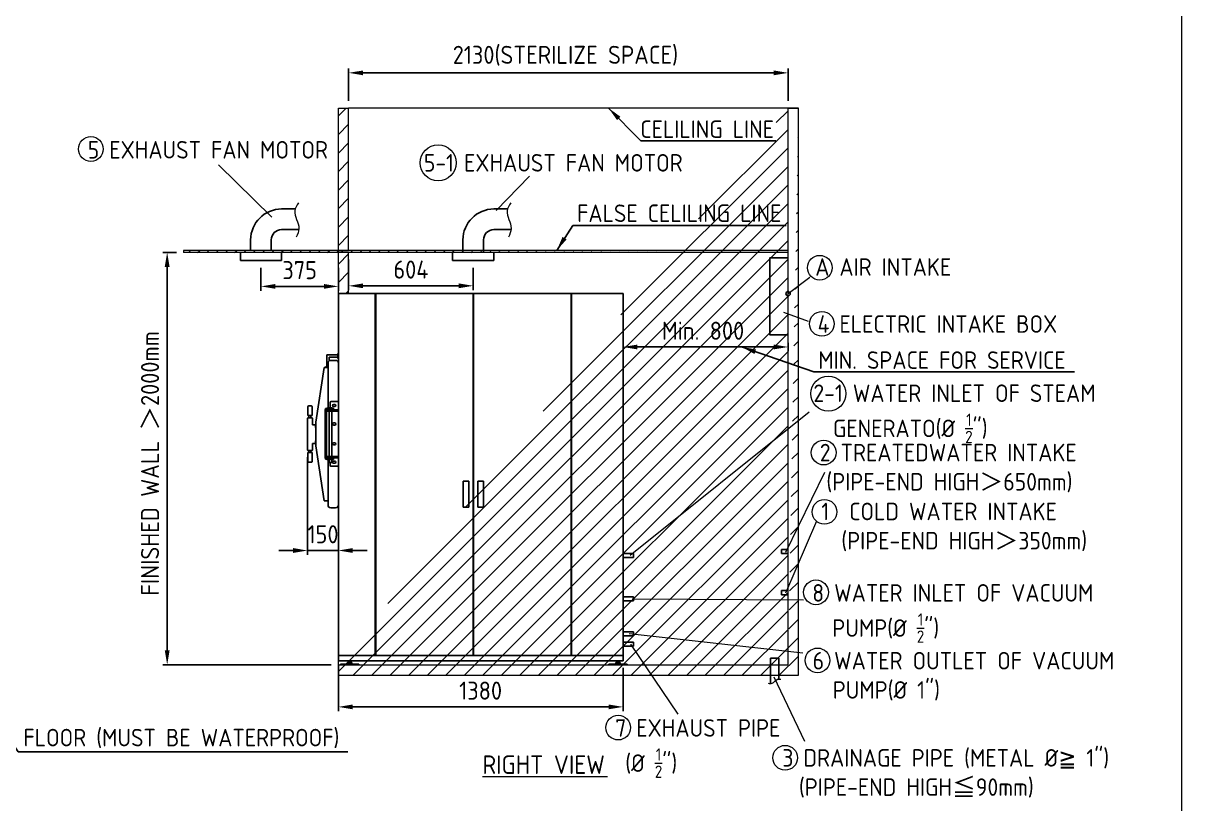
# Model space of a CAD drawing. Header units: millimetres. Extents: x -397526 to -384341, y -31374 to -22104.
# Drawn here: x -389958 to -384341, y -29436 to -25650 of the extents above; entities that cross this region are included whole.
import ezdxf

# ---------------------------------------------------------------- set-up
doc = ezdxf.new("R2010")
doc.units = ezdxf.units.MM
doc.header["$MEASUREMENT"] = 0
doc.linetypes.add('HIDDEN', pattern=[9.525, 6.35, -3.175])
doc.layers.get('0').update_dxf_attribs({"lineweight": 25})
for name, color, linetype, lineweight in [('D', 3, 'Continuous', 13), ('F', 7, 'Continuous', 15), ('H', 2, 'HIDDEN', 15), ('S', 4, 'Continuous', 15)]:
    doc.layers.add(name, color=color, linetype=linetype, lineweight=lineweight)
doc.styles.get("Standard").update_dxf_attribs({"font": 'KAIU.TTF'})
doc.styles.add('STU25', font='isocp2.shx')
doc.dimstyles.new('STU25', dxfattribs={"dimscale": 35, "dimtxt": 2.5, "dimasz": 2, "dimexe": 0.6, "dimexo": 1, "dimgap": 1, "dimtad": 1, "dimdsep": 46, "dimtxsty": 'STU25', "dimcen": 2, "dimazin": 2, "dimtfac": 1, "dimtmove": 0, "dimatfit": 3, "dimfxl": 0, "dimtolj": 1, "dimtzin": 0, "dimarcsym": 0})
doc.dimstyles.new('STU25$7', dxfattribs={"dimscale": 35, "dimtxt": 2.5, "dimasz": 2, "dimexe": 1.25, "dimexo": 0.625, "dimgap": 1, "dimtad": 0, "dimdec": 4, "dimdsep": 46, "dimtxsty": 'STU25', "dimcen": 2.5, "dimazin": 2, "dimtfac": 1, "dimtdec": 4, "dimtmove": 0, "dimatfit": 3, "dimfxl": 0, "dimtolj": 1, "dimtzin": 0, "dimarcsym": 0})
pattern_1 = [(45, (-157216.455, -9245.31), (-44.90128, 44.90128), [])]

# ---------------------------------------------------------------- blocks, each defined once
blk = doc.blocks.new('*D1')
at = {"layer": 'D', "color": 0, "linetype": 'Continuous', "lineweight": -2}
for p, q in [((-388379.8, -26796.6), (-388379.8, -26944.6)), ((-387775.8, -26835.7), (-387775.8, -26944.6)), ((-388309.8, -26923.6), (-387845.8, -26923.6))]:
    blk.add_line(p, q, dxfattribs=at)
at = {"layer": 'D', "color": 0}
for points in [[(-388309.8, -26911.9), (-388309.8, -26935.2), (-388379.8, -26923.6)], [(-387845.8, -26935.2), (-387845.8, -26911.9), (-387775.8, -26923.6)]]:
    blk.add_solid(points, dxfattribs=at)
at = {"layer": 'Defpoints', "color": 0}
for p in [(-388379.8, -26761.6), (-387775.8, -26800.7), (-387775.8, -26923.6)]:
    blk.add_point(p, dxfattribs=at)
at = {"layer": 'D', "color": 0, "insert": (-388077.8, -26844.8), "char_height": 87.5, "attachment_point": 5, "style": 'STU25'}
blk.add_mtext('\\A1;604', dxfattribs=at)
blk = doc.blocks.new('*D5')
at = {"layer": 'D', "color": 0, "lineweight": -2}
for p, q in [((-387049.8, -27200.1), (-387049.8, -27241.2)), ((-386979.8, -27220.2), (-386319.8, -27220.2)), ((-386249.8, -27200.1), (-386249.8, -27241.2))]:
    blk.add_line(p, q, dxfattribs=at)
at = {"layer": 'D', "color": 0}
for points in [[(-386979.8, -27208.5), (-386979.8, -27231.9), (-387049.8, -27220.2)], [(-386319.8, -27231.9), (-386319.8, -27208.5), (-386249.8, -27220.2)]]:
    blk.add_solid(points, dxfattribs=at)
at = {"layer": 'Defpoints', "color": 0}
for p in [(-387049.8, -27165.1), (-386249.8, -27165.1), (-386249.8, -27220.2)]:
    blk.add_point(p, dxfattribs=at)
at = {"layer": 'D', "color": 0, "insert": (-386662, -27141.5), "char_height": 87.5, "attachment_point": 5, "style": 'STU25'}
blk.add_mtext('\\A1;{\\Fisocp2.shx;Min. 800}', dxfattribs=at)
blk = doc.blocks.new('*D11')
at = {"layer": 'D', "color": 0, "lineweight": -2}
for p, q in [((-388429.8, -28776.6), (-388429.8, -28986.6)), ((-387049.8, -28776.6), (-387049.8, -28986.6)), ((-388359.8, -28965.6), (-387119.8, -28965.6))]:
    blk.add_line(p, q, dxfattribs=at)
at = {"layer": 'D', "color": 0}
for points in [[(-388359.8, -28954), (-388359.8, -28977.3), (-388429.8, -28965.6)], [(-387119.8, -28977.3), (-387119.8, -28954), (-387049.8, -28965.6)]]:
    blk.add_solid(points, dxfattribs=at)
at = {"layer": 'Defpoints', "color": 0}
for p in [(-388429.8, -28741.6), (-387049.8, -28741.6), (-387049.8, -28965.6)]:
    blk.add_point(p, dxfattribs=at)
at = {"layer": 'D', "color": 0, "insert": (-387740.1, -28886.9), "char_height": 87.5, "attachment_point": 5, "style": 'STU25'}
blk.add_mtext('\\A1;1380', dxfattribs=at)
blk = doc.blocks.new('*D12')
at = {"layer": 'D', "color": 0, "lineweight": -2}
for p, q in [((-388578.9, -27755), (-388578.9, -28228.3)), ((-388429.8, -28022.3), (-388429.8, -28228.3)), ((-388648.9, -28207.3), (-388718.9, -28207.3)), ((-388578.9, -28207.3), (-388429.8, -28207.3)), ((-388359.8, -28207.3), (-388289.8, -28207.3))]:
    blk.add_line(p, q, dxfattribs=at)
at = {"layer": 'D', "color": 0}
for points in [[(-388648.9, -28218.9), (-388648.9, -28195.6), (-388578.9, -28207.3)], [(-388359.8, -28195.6), (-388359.8, -28218.9), (-388429.8, -28207.3)]]:
    blk.add_solid(points, dxfattribs=at)
at = {"layer": 'Defpoints', "color": 0}
for p in [(-388578.9, -27720), (-388429.8, -27987.3), (-388429.8, -28207.3)]:
    blk.add_point(p, dxfattribs=at)
at = {"layer": 'D', "color": 0, "insert": (-388504.3, -28128.5), "char_height": 87.5, "attachment_point": 5, "style": 'STU25'}
blk.add_mtext('\\A1;{\\Fisocp2.shx;150}', dxfattribs=at)
blk = doc.blocks.new('*D15')
at = {"layer": 'D', "color": 0, "linetype": 'Continuous', "lineweight": -2}
for p, q in [((-388804.8, -26835.7), (-388804.8, -26947.4)), ((-388429.8, -26835.7), (-388429.8, -26947.4)), ((-388734.8, -26926.4), (-388499.8, -26926.4))]:
    blk.add_line(p, q, dxfattribs=at)
at = {"layer": 'D', "color": 0}
for points in [[(-388734.8, -26914.7), (-388734.8, -26938), (-388804.8, -26926.4)], [(-388499.8, -26938), (-388499.8, -26914.7), (-388429.8, -26926.4)]]:
    blk.add_solid(points, dxfattribs=at)
at = {"layer": 'Defpoints', "color": 0}
for p in [(-388804.8, -26800.7), (-388429.8, -26800.7), (-388429.8, -26926.4)]:
    blk.add_point(p, dxfattribs=at)
at = {"layer": 'D', "color": 0, "insert": (-388617.3, -26847.6), "char_height": 87.5, "attachment_point": 5, "style": 'STU25'}
blk.add_mtext('\\A1;375', dxfattribs=at)
blk = doc.blocks.new('*D18')
at = {"layer": 'D', "color": 0, "lineweight": -2}
for p, q in [((-389214.8, -26761.6), (-389280.5, -26761.6)), ((-389259.5, -26831.6), (-389259.5, -28691.6)), ((-388464.8, -28761.6), (-389280.5, -28761.6))]:
    blk.add_line(p, q, dxfattribs=at)
at = {"layer": 'D', "color": 0}
for points in [[(-389247.8, -26831.6), (-389271.2, -26831.6), (-389259.5, -26761.6)], [(-389271.2, -28691.6), (-389247.8, -28691.6), (-389259.5, -28761.6)]]:
    blk.add_solid(points, dxfattribs=at)
at = {"layer": 'Defpoints', "color": 0}
for p in [(-389179.8, -26761.6), (-389259.5, -28761.6), (-388429.8, -28761.6)]:
    blk.add_point(p, dxfattribs=at)
at = {"layer": 'D', "color": 0, "insert": (-389386.4, -28426.1), "char_height": 87.5, "attachment_point": 1, "rotation": 90, "style": 'STU25'}
blk.add_mtext('\\A1;{\\Fisocp2.shx;FINISHED WALL \\f新細明體|b0|i0|c136|p16;＞\\Fisocp2.shx;2000mm}', dxfattribs=at)
blk = doc.blocks.new('*D19')
at = {"layer": 'D', "color": 0, "lineweight": -2}
for p, q in [((-388379.8, -26026.6), (-388379.8, -25869.8)), ((-388309.8, -25890.8), (-386319.8, -25890.8)), ((-386249.8, -26026.6), (-386249.8, -25869.8))]:
    blk.add_line(p, q, dxfattribs=at)
at = {"layer": 'D', "color": 0}
for points in [[(-388309.8, -25879.2), (-388309.8, -25902.5), (-388379.8, -25890.8)], [(-386319.8, -25902.5), (-386319.8, -25879.2), (-386249.8, -25890.8)]]:
    blk.add_solid(points, dxfattribs=at)
at = {"layer": 'Defpoints', "color": 0}
for p in [(-386249.8, -25890.8), (-388379.8, -26061.6), (-386249.8, -26061.6)]:
    blk.add_point(p, dxfattribs=at)
at = {"layer": 'D', "color": 0, "insert": (-387328.9, -25807.7), "char_height": 87.5, "attachment_point": 5, "style": 'STU25'}
blk.add_mtext('\\A1;{\\Fisocp2.shx;2130(STERILIZE SPACE)}', dxfattribs=at)

msp = doc.modelspace()

# ---------------------------------------------------------------- hatches: boundary and pattern name
at = {"layer": 'H', "ltscale": 5}
h = msp.add_hatch(dxfattribs=at)
h.set_pattern_fill('ANSI31', color=256, scale=20, style=0)
h.set_pattern_definition(pattern_1)
h.paths.add_polyline_path([(-388379.823, -26061.6), (-388429.823, -26061.6), (-388429.823, -26751.6), (-388379.823, -26751.6)])
h = msp.add_hatch(dxfattribs=at)
h.set_pattern_fill('ANSI31', color=256, scale=20, style=0)
h.set_pattern_definition(pattern_1)
h.paths.add_polyline_path([(-386249.823, -26061.6), (-386199.823, -26061.6)], flags=16)
h.paths.add_polyline_path([(-386249.823, -26061.6), (-386199.823, -26061.6)], flags=16)
h.paths.add_polyline_path([(-386249.823, -26061.6), (-386199.823, -26061.6)], flags=0)
h.paths.add_polyline_path([(-386249.823, -26061.6), (-386199.823, -26061.6)], flags=0)
h.paths.add_polyline_path([(-386249.823, -26061.6), (-386199.823, -26061.6)], flags=0)
h.paths.add_polyline_path([(-386249.823, -26061.6), (-386199.823, -26061.6)], flags=0)
h.paths.add_polyline_path([(-386249.823, -26061.6), (-386199.823, -26061.6)], flags=0)
h.paths.add_polyline_path([(-386249.823, -26061.6), (-386199.823, -26061.6)], flags=0)
h.paths.add_polyline_path([(-386249.823, -26061.6), (-386199.823, -26061.6)], flags=0)
h.paths.add_polyline_path([(-386249.823, -26061.6), (-386199.823, -26061.6)], flags=0)
h.paths.add_polyline_path([(-386249.823, -26061.6), (-386199.823, -26061.6)], flags=0)
h.paths.add_polyline_path([(-386249.823, -26061.6), (-386199.823, -26061.6)], flags=0)
h.paths.add_polyline_path([(-386249.823, -26061.6), (-386199.823, -26061.6)], flags=0)
h.paths.add_polyline_path([(-386249.823, -26061.6), (-386199.823, -26061.6)], flags=0)
h.paths.add_polyline_path([(-386249.823, -26061.6), (-386199.823, -26061.6)], flags=0)
h.paths.add_polyline_path([(-386249.823, -26061.6), (-386199.823, -26061.6)], flags=0)
h.paths.add_polyline_path([(-386249.823, -26061.6), (-386199.823, -26061.6)], flags=0)
h.paths.add_polyline_path([(-386249.823, -26061.6), (-386199.823, -26061.6)], flags=0)
h.paths.add_polyline_path([(-386249.823, -26061.6), (-386199.823, -26061.6)], flags=0)
h.paths.add_polyline_path([(-386249.823, -26061.6), (-386199.823, -26061.6)], flags=0)
h.paths.add_polyline_path([(-386249.823, -26061.6), (-386199.823, -26061.6)], flags=0)
edge = h.paths.add_edge_path()
edge.add_line((-386199.823, -28811.6), (-386199.823, -26061.6))
edge.add_line((-386249.823, -28761.6), (-386249.823, -26061.6))
edge.add_line((-388429.823, -28811.6), (-386199.823, -28811.6))
edge.add_line((-388429.823, -28761.6), (-386249.823, -28761.6))
edge.add_line((-388429.823, -28761.6), (-388429.823, -28811.6))
at = {"layer": 'H'}
h = msp.add_hatch(dxfattribs=at)
h.set_pattern_fill('ANSI31', color=256, scale=10, style=0)
h.set_pattern_definition([(45, (-174052.964, -8145.67), (-22.4506403, 22.4506403), [])])
h.paths.add_polyline_path([(-388429.823, -26751.6), (-389179.823, -26751.6), (-389179.823, -26761.6), (-388429.823, -26761.6)])
h = msp.add_hatch(dxfattribs=at)
h.set_pattern_fill('ANSI31', color=256, scale=20, style=0)
h.set_pattern_definition(pattern_1)
h.paths.add_polyline_path([(-388379.823, -26761.6), (-388429.823, -26761.6), (-388429.823, -26961.6), (-388379.823, -26961.6)])
h = msp.add_hatch(dxfattribs=at)
h.set_pattern_fill('ANSI31', color=256, scale=10, style=0)
h.set_pattern_definition([(45, (-157214.248, -9245.31), (-22.4506403, 22.4506403), [])])
edge = h.paths.add_edge_path()
edge.add_line((-388427.616, -26761.6), (-388427.616, -26751.6))
edge.add_line((-388427.616, -26751.6), (-388377.616, -26751.6))
edge.add_line((-386247.616, -26751.6), (-388427.616, -26751.6))
edge.add_line((-386247.616, -26761.6), (-388427.616, -26761.6))
edge.add_line((-386247.616, -26762.215), (-386247.616, -26751.6))

# ---------------------------------------------------------------- linework, layer by layer
at = {"linetype": 'Continuous'}
for p, q in [((-388704.823, -26550.851), (-388638.903, -26550.851)), ((-387675.823, -26550.851), (-387609.903, -26550.851)), ((-388704.823, -26650.851), (-388621.529, -26650.851)), ((-387675.823, -26650.851), (-387592.529, -26650.851)), ((-388854.823, -26751.6), (-388854.823, -26700.851)), ((-388754.823, -26751.6), (-388754.823, -26700.851)), ((-387825.823, -26761.6), (-387825.823, -26700.851)), ((-387725.823, -26761.6), (-387725.823, -26700.851)), ((-388904.823, -26761.6), (-388904.823, -26800.743)), ((-388704.823, -26761.6), (-388704.823, -26800.743)), ((-387875.823, -26761.6), (-387875.823, -26800.743)), ((-387675.823, -26761.6), (-387675.823, -26800.743)), ((-388904.823, -26800.743), (-388704.823, -26800.743)), ((-387875.823, -26800.743), (-387675.823, -26800.743)), ((-388467.823, -27285.3), (-388441.823, -27285.3)), ((-388479.823, -27310.3), (-388479.823, -27297.3)), ((-388429.823, -27297.3), (-388429.823, -27337.8)), ((-388577.87, -27553.284), (-388577.87, -27511.077)), ((-388572.87, -27506.077), (-388561.87, -27506.077)), ((-388556.87, -27553.284), (-388556.87, -27511.077)), ((-388485.823, -27516.6), (-388453.823, -27516.6)), ((-388453.823, -27516.6), (-388453.823, -27522.6)), ((-388577.37, -27564.05), (-388578.87, -27565.55)), ((-388578.87, -27565.55), (-388578.87, -27720.05)), ((-388577.87, -27553.284), (-388556.87, -27553.284)), ((-388577.37, -27564.05), (-388557.37, -27564.05)), ((-388572.12, -27564.05), (-388572.12, -27553.284)), ((-388562.62, -27564.05), (-388562.62, -27553.284)), ((-388557.37, -27564.05), (-388555.87, -27565.55)), ((-388555.87, -27565.55), (-388555.87, -27597.8)), ((-388493.823, -27758.6), (-388493.823, -27524.6)), ((-388487.823, -27524.6), (-388487.823, -27758.6)), ((-388453.823, -27522.6), (-388485.823, -27522.6)), ((-388555.87, -27597.8), (-388542.37, -27597.8)), ((-388540.87, -27599.3), (-388542.37, -27597.8)), ((-388540.87, -27599.3), (-388540.87, -27610.3)), ((-388540.87, -27610.3), (-388538.407, -27610.3)), ((-388555.87, -27687.8), (-388555.87, -27720.05)), ((-388542.37, -27687.8), (-388555.87, -27687.8)), ((-388542.37, -27687.8), (-388540.87, -27686.3)), ((-388538.407, -27675.3), (-388540.87, -27675.3)), ((-388540.87, -27675.3), (-388540.87, -27686.3)), ((-388577.37, -27721.55), (-388578.87, -27720.05)), ((-388577.87, -27732.315), (-388556.87, -27732.315)), ((-388577.87, -27732.315), (-388577.87, -27774.522)), ((-388557.37, -27721.55), (-388577.37, -27721.55)), ((-388572.12, -27721.55), (-388572.12, -27732.315)), ((-388562.62, -27721.55), (-388562.62, -27732.315)), ((-388557.37, -27721.55), (-388555.87, -27720.05)), ((-388556.87, -27732.315), (-388556.87, -27774.522)), ((-388572.87, -27779.522), (-388561.87, -27779.522)), ((-388453.823, -27760.6), (-388485.823, -27760.6)), ((-388453.823, -27766.6), (-388485.823, -27766.6)), ((-388453.823, -27760.6), (-388453.823, -27766.6)), ((-388429.823, -27987.3), (-388429.823, -27947.8)), ((-388479.823, -27975.3), (-388479.823, -27987.3)), ((-388466.823, -28000.3), (-388442.823, -28000.3)), ((-386282.198, -28201.6), (-386282.198, -28221.6)), ((-386282.198, -28201.6), (-386249.823, -28201.6)), ((-386282.198, -28221.6), (-386249.823, -28221.6)), ((-386282.198, -28401.6), (-386282.198, -28421.6)), ((-386282.198, -28401.6), (-386249.823, -28401.6)), ((-386282.198, -28421.6), (-386249.823, -28421.6)), ((-388385.216, -28758.6), (-388385.216, -28750.6)), ((-388385.216, -28750.6), (-388364.431, -28750.6)), ((-388380.823, -28741.6), (-388380.823, -28750.6)), ((-388368.823, -28750.6), (-388368.823, -28741.6)), ((-388364.431, -28750.6), (-388364.431, -28758.6)), ((-387085.216, -28758.6), (-387085.216, -28750.6)), ((-387085.216, -28750.6), (-387064.431, -28750.6)), ((-387080.823, -28741.6), (-387080.823, -28750.6)), ((-387068.823, -28750.6), (-387068.823, -28741.6)), ((-387064.431, -28750.6), (-387064.431, -28758.6)), ((-386294.823, -28729.224), (-386334.823, -28729.224)), ((-386334.823, -28729.224), (-386334.823, -28852.481)), ((-386294.823, -28729.224), (-386294.823, -28830.648)), ((-388419.323, -28758.6), (-388330.323, -28758.6)), ((-388419.323, -28761.6), (-388419.323, -28758.6)), ((-388330.323, -28761.6), (-388419.323, -28761.6)), ((-388330.323, -28758.6), (-388330.323, -28761.6)), ((-387119.323, -28758.6), (-387030.323, -28758.6)), ((-387119.323, -28761.6), (-387119.323, -28758.6)), ((-387030.323, -28761.6), (-387119.323, -28761.6)), ((-387030.323, -28758.6), (-387030.323, -28761.6))]:
    msp.add_line(p, q, dxfattribs=at)
for p, q in [((-388429.823, -28741.6), (-388429.823, -26961.6)), ((-388429.823, -26961.6), (-387049.823, -26961.6)), ((-387775.823, -26961.6), (-387775.823, -28716.6)), ((-387774.823, -26961.6), (-387774.823, -28716.6)), ((-387300.823, -26961.6), (-387300.823, -28716.6)), ((-387299.823, -28716.6), (-387299.823, -26961.6)), ((-387049.823, -26961.6), (-387049.823, -26986.6)), ((-387049.823, -28741.6), (-387049.823, -26986.6)), ((-388485.823, -27261.1), (-388485.823, -27317.1)), ((-388431.823, -27258.1), (-388482.823, -27258.1)), ((-388473.823, -27270.1), (-388473.823, -27286.907)), ((-388431.823, -27270.1), (-388473.823, -27270.1)), ((-388431.823, -27276.6), (-388431.823, -27251.6)), ((-388431.823, -27251.6), (-388429.823, -27251.6)), ((-388429.823, -27276.6), (-388431.823, -27276.6)), ((-388429.823, -27251.6), (-388429.823, -27276.6)), ((-388498.023, -27319.1), (-388538.823, -27585.3)), ((-388498.023, -27319.1), (-388479.823, -27319.1)), ((-388492.323, -27317.1), (-388479.823, -27317.1)), ((-388492.323, -27319.1), (-388492.323, -27317.1)), ((-388479.823, -27310.3), (-388479.823, -27516.6)), ((-388429.823, -27317.8), (-388429.823, -27967.8)), ((-388476.323, -27516.6), (-388476.323, -27514.6)), ((-388459.323, -27514.6), (-388476.323, -27514.6)), ((-388469.823, -27489.291), (-388469.823, -27514.6)), ((-388464.823, -27484.291), (-388434.823, -27484.291)), ((-388459.323, -27516.6), (-388459.323, -27514.6)), ((-388429.823, -27489.291), (-388429.823, -27793.908)), ((-388483.823, -27525.6), (-388483.823, -27531.6)), ((-388483.823, -27525.6), (-388429.823, -27525.6)), ((-388483.823, -27531.6), (-388429.823, -27531.6)), ((-388538.823, -27700.3), (-388538.823, -27585.3)), ((-388538.823, -27700.3), (-388538.823, -27585.3)), ((-388498.023, -27966.499), (-388538.823, -27700.3)), ((-388483.823, -27757.6), (-388483.823, -27751.6)), ((-388483.823, -27751.6), (-388429.823, -27751.6)), ((-388483.823, -27757.6), (-388429.823, -27757.6)), ((-388479.823, -27766.6), (-388479.823, -27975.3)), ((-388474.323, -27773.831), (-388471.823, -27781.6)), ((-388471.823, -27781.6), (-388463.823, -27781.6)), ((-388469.823, -27781.6), (-388469.823, -27793.908)), ((-388464.823, -27798.908), (-388434.823, -27798.908)), ((-388463.823, -27781.6), (-388461.323, -27773.831)), ((-387824.823, -27871.6), (-387824.823, -27996.6)), ((-387797.823, -27871.6), (-387824.823, -27871.6)), ((-387797.823, -27996.6), (-387797.823, -27871.6)), ((-387752.823, -27996.6), (-387752.823, -27871.6)), ((-387752.823, -27871.6), (-387725.823, -27871.6)), ((-387725.823, -27871.6), (-387725.823, -27996.6)), ((-388479.823, -27966.499), (-388498.023, -27966.499)), ((-387824.823, -27996.6), (-387797.823, -27996.6)), ((-387725.823, -27996.6), (-387752.823, -27996.6)), ((-387049.823, -28241.6), (-387049.823, -28221.6)), ((-387049.823, -28221.6), (-386999.823, -28221.6)), ((-386999.823, -28241.6), (-387049.823, -28241.6)), ((-386999.823, -28221.6), (-386999.823, -28241.6)), ((-386999.823, -28431.6), (-387049.823, -28431.6)), ((-387049.823, -28451.6), (-386999.823, -28451.6)), ((-386999.823, -28451.6), (-386999.823, -28431.6)), ((-387049.823, -28601.6), (-386999.823, -28601.6)), ((-386999.823, -28621.6), (-387049.823, -28621.6)), ((-386999.823, -28601.6), (-386999.823, -28621.6)), ((-386999.823, -28651.6), (-387049.823, -28651.6)), ((-387049.823, -28671.6), (-386999.823, -28671.6)), ((-386999.823, -28671.6), (-386999.823, -28651.6)), ((-388429.823, -28716.6), (-387049.823, -28716.6)), ((-388429.823, -28741.6), (-387049.823, -28741.6)), ((-388368.823, -28741.6), (-388380.823, -28741.6)), ((-387068.823, -28741.6), (-387080.823, -28741.6))]:
    msp.add_line(p, q)
at = {"ltscale": 5}
for p, q in [((-388250.823, -28715.6), (-388250.823, -26961.6)), ((-388248.823, -26961.6), (-388248.823, -28715.6))]:
    msp.add_line(p, q, dxfattribs=at)
at = {"ltscale": 0.5}
for p, q in [((-388474.323, -27522.6), (-388474.323, -27525.6)), ((-388474.323, -27531.6), (-388474.323, -27751.6)), ((-388461.323, -27522.6), (-388461.323, -27525.6)), ((-388461.323, -27531.6), (-388461.323, -27751.6)), ((-388474.323, -27757.6), (-388474.323, -27760.6)), ((-388474.323, -27766.6), (-388474.323, -27773.831)), ((-388461.323, -27757.6), (-388461.323, -27760.6)), ((-388461.323, -27766.6), (-388461.323, -27773.831))]:
    msp.add_line(p, q, dxfattribs=at)
at = {"linetype": 'Continuous'}
msp.add_lwpolyline([(-386249.823, -26787.73), (-386337.409, -26787.73), (-386337.409, -27161.6), (-386249.823, -27161.6)], dxfattribs=at)
for points in [[(-388452.323, -27498.853), (-388447.323, -27498.853, -1), (-388447.323, -27508.853), (-388452.323, -27508.853, -1)], [(-388452.323, -27588.662), (-388447.323, -27588.662, -1), (-388447.323, -27598.662), (-388452.323, -27598.662, -1)], [(-388452.323, -27694.537), (-388447.323, -27694.537, 1), (-388447.323, -27684.537), (-388452.323, -27684.537, 1)], [(-388452.323, -27784.346), (-388447.323, -27784.346, 1), (-388447.323, -27774.346), (-388452.323, -27774.346, 1)]]:
    msp.add_lwpolyline(points, format="xyb", close=True, dxfattribs=at)
msp.add_circle((-386249.823, -26961.6), 10.761)
for centre, radius, start, end in [((-388704.823, -26700.851), 150, 90, 180), ((-387675.823, -26700.851), 150, 90, 180), ((-388704.823, -26700.851), 50, 90, 180), ((-387675.823, -26700.851), 50, 90, 180), ((-388467.823, -27297.3), 12, 90, 180), ((-388441.823, -27297.3), 12, 0, 90), ((-388572.87, -27511.077), 5, 90, 180), ((-388561.87, -27511.077), 5, 0, 90), ((-388485.823, -27524.6), 8, 90, 180), ((-388485.823, -27524.6), 2, 90, 180), ((-388572.87, -27774.522), 5, 180, 270), ((-388561.87, -27774.522), 5, 270, 0), ((-388485.823, -27758.6), 8, 180, 270), ((-388485.823, -27758.6), 2, 180, 270), ((-388466.823, -27987.3), 13, 180, 270), ((-388442.823, -27987.3), 13, 270, 0)]:
    msp.add_arc(centre, radius, start, end, dxfattribs=at)
for centre, radius, start, end in [((-388482.823, -27261.1), 3, 90, 180), ((-388464.823, -27489.291), 5, 90, 180), ((-388434.823, -27489.291), 5, 0, 90), ((-388464.823, -27793.908), 5, 180, 270), ((-388434.823, -27793.908), 5, 270, 0)]:
    msp.add_arc(centre, radius, start, end)
at = {"layer": 'D'}
for p, q in [((-388752.112, -26591.435), (-389009.948, -26337.49)), ((-386249.823, -26961.6), (-386144.484, -26882.387)), ((-386272.256, -27051.918), (-386151.529, -27095.239)), ((-387015.684, -28230.015), (-386148.177, -27534.692)), ((-386260.56, -28215.526), (-386071.43, -27826.995)), ((-386260.56, -28412.741), (-386109.643, -28063.995)), ((-387005.878, -28442.089), (-386174.923, -28445.808)), ((-387019.261, -28610.342), (-386178.965, -28703.82)), ((-387014.34, -28661.216), (-386783.904, -29000.688)), ((-386318.354, -28820.429), (-386170.107, -29132.688)), ((-387730.467, -29303.124), (-387125.787, -29303.124))]:
    msp.add_line(p, q, dxfattribs=at)
at = {"layer": 'D', "linetype": 'Continuous'}
msp.add_line((-387665.473, -26558.803), (-387503.697, -26391.753), dxfattribs=at)
at = {"layer": 'D'}
for centre, radius in [((-389629.44, -26260.209), 60), ((-387945.748, -26327.28), 87.5), ((-386095.911, -26835.925), 60), ((-386085.947, -27107.98), 60), ((-386054.117, -27446.601), 85), ((-386077.022, -27732.196), 60), ((-386073.297, -28019.83), 60), ((-386114.353, -28409.978), 60), ((-386107.011, -28740.214), 60), ((-387073.3, -29066.053), 60), ((-386263.856, -29212.453), 60)]:
    msp.add_circle(centre, radius, dxfattribs=at)
for points in [[(-388622.589, -26521.274), (-388640.851, -26559.179), (-388621.184, -26645.517), (-388633.827, -26687.633)], [(-387593.589, -26521.274), (-387611.851, -26559.179), (-387592.184, -26645.517), (-387604.827, -26687.633)], [(-386345.487, -28851.341), (-386327.158, -28851.341), (-386300.753, -28831.472), (-386285.53, -28831.472)]]:
    msp.add_spline(points, degree=3, dxfattribs=at)
at = {"layer": 'F', "color": 6}
msp.add_lwpolyline([(-397525.996, -22104.268), (-397525.996, -31374.268), (-384340.996, -31374.268), (-384340.996, -22104.268)], close=True, dxfattribs=at)
msp.add_lwpolyline([(-397525.996, -22104.268), (-397525.996, -31374.268), (-384340.996, -31374.268), (-384340.996, -22104.268)], close=True, dxfattribs=at)
at = {"layer": 'S', "linetype": 'Continuous'}
for p, q in [((-388429.823, -28811.6), (-388429.823, -26061.6)), ((-388429.823, -26061.6), (-388379.823, -26061.6)), ((-386249.823, -26061.6), (-388379.823, -26061.6)), ((-388379.823, -26751.6), (-388379.823, -26061.6)), ((-386249.823, -28761.6), (-386249.823, -26061.6)), ((-386199.823, -26061.6), (-386249.823, -26061.6)), ((-386199.823, -28811.6), (-386199.823, -26061.6)), ((-386249.823, -26751.6), (-389179.823, -26751.6)), ((-386249.823, -26761.6), (-389179.823, -26761.6)), ((-388379.823, -26961.6), (-388379.823, -26761.6)), ((-388429.823, -28761.6), (-386249.823, -28761.6)), ((-388429.823, -28811.6), (-386199.823, -28811.6))]:
    msp.add_line(p, q, dxfattribs=at)
at = {"layer": 'S'}
for p, q in [((-388429.823, -26061.6), (-388379.823, -26061.6)), ((-386249.823, -26061.6), (-386199.823, -26061.6)), ((-389179.823, -26751.6), (-389179.823, -26761.6)), ((-388429.823, -26751.6), (-388379.823, -26751.6)), ((-388429.823, -26761.6), (-388429.823, -26751.6)), ((-386249.823, -26762.215), (-386249.823, -26751.6)), ((-388429.823, -26961.6), (-388379.823, -26961.6)), ((-388429.823, -28761.6), (-388429.823, -28811.6))]:
    msp.add_line(p, q, dxfattribs=at)

# ---------------------------------------------------------------- texts
at = {"layer": 'D', "color": 11, "attachment_point": 1}
for s, insert, char_height in [('{\\Fisocp.shx;\\C3;CELILING LINE}', (-386965.986, -26121.497), 85), ('{\\Fisocp2.shx;\\C3;5 EXHAUST FAN MOTOR}', (-389644.328, -26221.483), 85), ('{\\Fisocp2.shx;\\C3;5-1 EXHAUST FAN MOTOR}', (-388015.034, -26284.671), 85), ('{\\Fisocp2.shx;\\C3;FALSE CELILING LINE}', (-387272.347, -26529.105), 85), ('{\\Fisocp2.shx;\\C3;A AIR INTAKE}', (-386118.126, -26790.01), 85), ('{\\Fisocp2.shx;\\C3;4 ELECTRIC INTAKE BOX}', (-386106.505, -27066.364), 85), ('{\\Fisocp2.shx;\\C3;MIN. SPACE FOR SERVICE}', (-386103.474, -27241.434), 85), ('\\A1;{\\Fisocp3.shx;\\C3;2\\Fisocp2.shx;-1\\Fisocp3.shx; \\Fisocp2.shx;WATER INLET OF STEAM \\P\\f???|b0|i0|c0|p65;   \\Fisocp2.shx;GENERATO(%%c \\H0.7x;\\S1/2;\\H1.429x;")}', (-386126.816, -27401.942), 85), ('{\\Fisocp2.shx;\\C3;2 TREATEDWATER INTAKE\\P\\f???|b0|i0|c0|p65; \\Fisocp2.shx;(PIPE-END HIGH\\f新細明體|b0|i0|c136|p16;＞\\Fisocp2.shx;650mm)}', (-386095.915, -27689.745), 85), ('{\\Fisocp2.shx;\\C3;1  COLD WATER INTAKE\\P  (PIPE-END HIGH\\f新細明體|b0|i0|c136|p16;＞\\Fisocp2.shx;350mm)}', (-386088.986, -27975.485), 85), ('{\\Fisocp2.shx;\\C3;FLOOR (MUST BE WATERPROOF)}', (-389956.29, -29072.11), 85), ('{\\Fisocp2.shx;RIGHT VIEW}', (-387731.492, -29200.809), 90), ('{\\Fisocp2.shx;\\C3;3 DRAINAGE PIPE (METAL %%C\\f新細明體|b0|i0|c136|p18;≧\\Fisocp2.shx; 1")\\P\\f????|b0|i0|c0|p18; \\Fisocp2.shx; (PIPE-END HIGH\\f標楷體|b0|i0|c136|p65;≦\\Fisocp2.shx;90mm)}', (-386277.378, -29170.426), 85)]:
    msp.add_mtext(s, dxfattribs=dict(at, insert=insert, char_height=char_height))
at = {"layer": 'D', "color": 11, "char_height": 85, "attachment_point": 1, "style": 'STU25'}
for s, insert in [('\\A1;{\\C3;8 WATER INLET OF VACUUM \\P  PUMP(%%c \\H0.7x;\\S1/2;\\H1.429x;")}', (-386132.522, -28370.345)), ('{\\C3;6 WATER OUTLET OF VACUUM \\P  PUMP(%%c 1")}', (-386130.424, -28699.297)), ('\\A1;{\\C3;7 EXHAUST PIPE\\P (%%c \\H0.7x;\\S1/2;\\H1.429x;")}', (-387087.61, -29025.275))]:
    msp.add_mtext(s, dxfattribs=dict(at, insert=insert))

# ---------------------------------------------------------------- dimensions: what is measured, and where the dimension line sits
at = {"layer": 'D'}
for base, p1, p2, text, picture, middle in [((-386249.823, -25890.826), (-388379.823, -26061.6), (-386249.823, -26061.6), '{\\Fisocp2.shx;<>(STERILIZE SPACE)}', '*D19', (-387328.898, -25890.826)), ((-386249.823, -27220.2), (-387049.823, -27165.076), (-386249.823, -27165.076), '{\\Fisocp2.shx;Min. <>}', '*D5', (-386662.023, -27220.2)), ((-388429.823, -28207.251), (-388578.87, -27720.05), (-388429.823, -27987.3), '{\\Fisocp2.shx;150}', '*D12', (-388504.347, -28207.251))]:
    dim = msp.add_linear_dim(base=base, p1=p1, p2=p2, text=text, dimstyle='STU25', dxfattribs=at)
    dim.commit()
    dim.dimension.update_dxf_attribs({"geometry": picture, "text_midpoint": middle, "dimtype": 160})
dim = msp.add_linear_dim(base=(-389259.49, -28761.6), p1=(-389179.823, -26761.6), p2=(-388429.823, -28761.6), angle=90, text='{\\Fisocp2.shx;FINISHED WALL \\f新細明體|b0|i0|c136|p16;＞\\Fisocp2.shx;<>mm}', dimstyle='STU25', dxfattribs=at)
dim.commit()
dim.dimension.update_dxf_attribs({"geometry": '*D18', "text_midpoint": (-389340.466, -27761.6)})
at = {"layer": 'D', "linetype": 'Continuous'}
for base, p1, p2, picture, middle in [((-388429.823, -26926.372), (-388804.823, -26800.743), (-388429.823, -26800.743), '*D15', (-388617.323, -26847.622)), ((-387775.823, -26923.556), (-388379.823, -26761.6), (-387775.823, -26800.743), '*D1', (-388077.823, -26844.806))]:
    dim = msp.add_linear_dim(base=base, p1=p1, p2=p2, dimstyle='STU25', dxfattribs=at)
    dim.commit()
    dim.dimension.update_dxf_attribs({"geometry": picture, "text_midpoint": middle})
at = {"layer": 'D'}
dim = msp.add_linear_dim(base=(-387049.823, -28965.618), p1=(-388429.823, -28741.6), p2=(-387049.823, -28741.6), dimstyle='STU25', dxfattribs=at)
dim.commit()
dim.dimension.update_dxf_attribs({"geometry": '*D11', "text_midpoint": (-387740.125, -28965.618), "dimtype": 160})

# ---------------------------------------------------------------- leaders
for points in [[(-387119.921, -26061.6), (-386963.456, -26220.611), (-386308.404, -26220.611)], [(-387371.135, -26751.6), (-387293.459, -26630.742), (-386259.18, -26630.742)], [(-386474.744, -27220.2), (-386125.326, -27340.981), (-384861.66, -27340.981)], [(-390267.261, -28761.6), (-389981.642, -29184.389), (-388383.599, -29184.389)]]:
    msp.add_leader(points, dimstyle='STU25$7', override={"dimgap": 1, "dimtad": 0}, dxfattribs=at)

doc.saveas('drawing.dxf')
